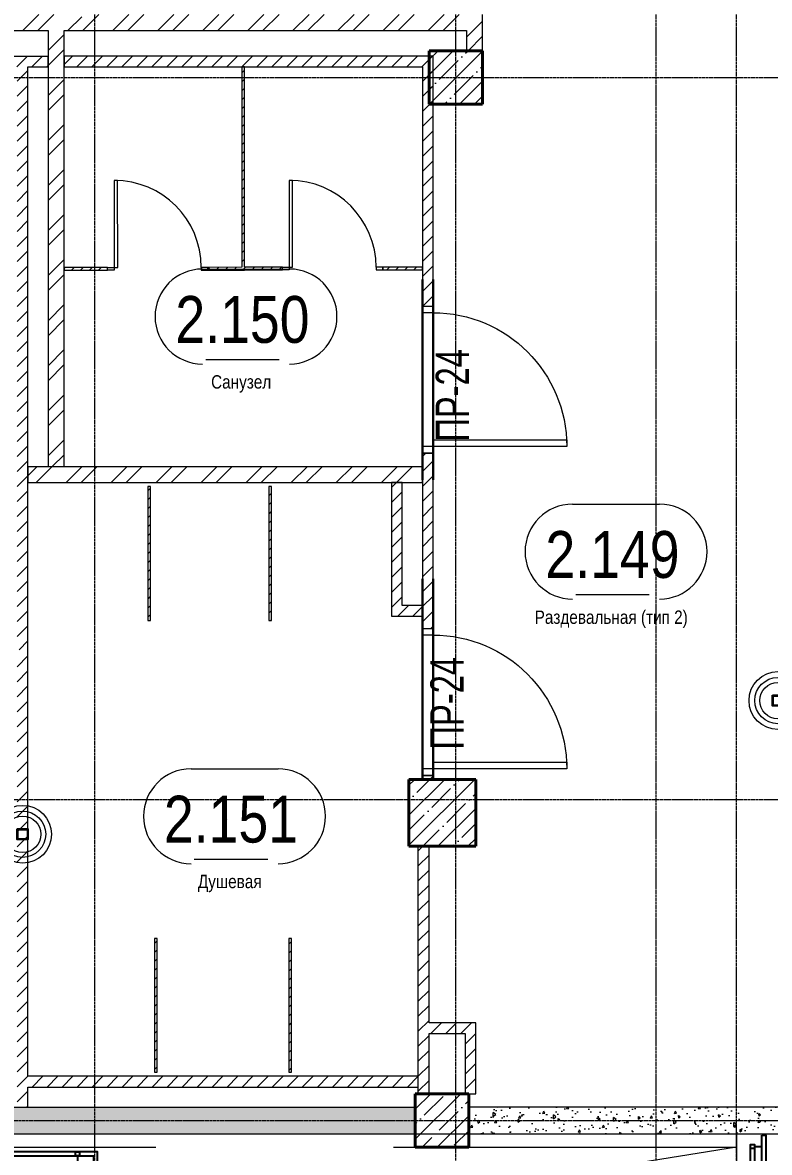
# Model space of a CAD drawing. Header units: millimetres. Extents: x -65509 to 912790, y 446 to 713294.
# Drawn here: x 233455 to 239041, y 215536 to 223985 of the extents above; entities that cross this region are included whole.
import ezdxf
from ezdxf.enums import TextEntityAlignment as Align

# ---------------------------------------------------------------- set-up
doc = ezdxf.new("R2010")
doc.units = ezdxf.units.MM
for name, pattern in [('CENTER2', [28.575, 19.05, -3.175, 3.175, -3.175]), ('HIDDEN', [9.525, 6.35, -3.175]), ('HIDDEN2', [4.7625, 3.175, -1.5875])]:
    doc.linetypes.add(name, pattern=pattern)
doc.layers.get('Defpoints').update_dxf_attribs({"color": 250})
for name, color, linetype, lineweight in [('АР_Area', 250, 'Continuous', 5), ('АР_Двери', 5, 'Continuous', 9), ('АР_Колонны', 250, 'Continuous', 30), ('АР_Мебель', 250, 'Continuous', 5), ('АР_Отверстия', 250, 'Continuous', 9), ('АР_Стены ГКЛ', 250, 'Continuous', 15), ('АР_Стены ЖБ', 250, 'Continuous', 35), ('АР_Стены кирпич', 250, 'Continuous', 20), ('АР_Стены ПЕНОблок', 250, 'Continuous', 20), ('АР_Штриховка', 250, 'Continuous', 0), ('Двери кабины', 250, 'Continuous', 0), ('КМ_Фахверки', 250, 'Continuous', 25), ('РД_Ограждения', 250, 'Continuous', 25), ('РД_Оси_100', 250, 'Continuous', 0)]:
    doc.layers.add(name, color=color, linetype=linetype, lineweight=lineweight)
for name, color, linetype, lineweight, plot in [('АР_Делит', 250, 'Continuous', 0, False), ('РД_Проем', 250, 'Continuous', 0, False), ('РД_проем_инж перемыч_подсчет', 250, 'Continuous', 30, False)]:
    doc.layers.add(name, color=color, linetype=linetype, lineweight=lineweight, plot=plot)
doc.layers.add('РД_Перемычка инж проемов', color=250, linetype='Continuous')
doc.styles.add('Arial0', font='arial.ttf')
doc.styles.add('style1', font='ARIALN.TTF')
doc.styles.add('ккк', font='isocpeur.ttf', dxfattribs={"width": 0.85, "oblique": 15})
pattern_1 = [(45, (142195.16, 127275.07), (-168.3798, 168.3798), []), (45, (142307.4, 127275.07), (-168.3798, 168.3798), [])]
pattern_2 = [(45, (142195.16, 127275.07), (-112.2532, 112.2532), []), (45, (142307.41, 127275.07), (-112.2532, 112.2532), [198.4375, -39.6875, 0, -39.6875])]
pattern_3 = [(45, (142195.16, 127275.07), (-56.1266, 56.1266), [])]

# ---------------------------------------------------------------- blocks, each defined once
blk = doc.blocks.new('СОШ_2200_АР_ОСИ_М100_28.05.24')
at = {"layer": 'РД_Оси_100', "linetype": 'CENTER2'}
for p, q in [((91800, -6155), (91800, 139938.679)), ((94500, -6155), (94500, 139938.679)), ((96000, -6155), (96000, 139938.679)), ((-5954.958, 96300), (119910, 96300)), ((-5954.958, 90900), (119910, 90900)), ((-5954.958, 88500), (119910, 88500))]:
    blk.add_line(p, q, dxfattribs=at)
blk.add_lwpolyline([(96600, -6155), (96600, 139938.679)], dxfattribs=at)
blk = doc.blocks.new('otv пунктир')
at = {"linetype": 'HIDDEN', "ltscale": 0.07}
blk.add_lwpolyline([(0, 0), (0, 1), (1, 1), (1, 0)], close=True, dxfattribs=at)
blk.add_lwpolyline([(0, 1), (0.1346, 0.1366), (1, 0)], dxfattribs=at)
blk = doc.blocks.new('Ф_блок 80')
at = {"layer": 'АР_Делит', "color": 1}
for radius in [216.3, 173, 136.2]:
    blk.add_circle((40, -40), radius, dxfattribs=at)
at = {"layer": 'КМ_Фахверки'}
blk.add_lwpolyline([(0, 0), (80, 0), (80, -80), (0, -80)], close=True, dxfattribs=at)
at = {"layer": 'КМ_Фахверки', "lineweight": 5}
blk.add_lwpolyline([(6, -6), (74, -6), (74, -74), (6, -74)], close=True, dxfattribs=at)
blk = doc.blocks.new('ограждения 1 этаж открыт лестница')
at = {"layer": 'РД_Ограждения'}
for points in [[(96790, 88390), (96820, 88390), (96819.9, 87779.7, -0.410689), (96790, 87750), (96790, 87750), (96790, 87750), (96790, 87750), (92100, 87750), (92100, 87780), (96780, 87780, 0.4126), (96789.9, 87790), (96790, 88390)], [(91705, 87779.7, 0.410689), (91734.9, 87750), (91734.9, 87750), (91734.9, 87750), (91734.9, 87750), (92100, 87750), (92100, 87780), (91734.9, 87780), (91735, 88150.3, 0.410689), (91705.1, 88180), (91705.1, 88180), (91705.1, 88180), (91705.1, 88180), (91596.2, 88180), (88740, 88180), (88740, 88180), (88740, 88180), (88740, 88180, 0.414214), (88710, 88150), (88710, 82455), (88740, 82455), (88740, 88140, -0.414214), (88750, 88150), (91695, 88150, -0.416181), (91705, 88140), (91705, 87779.7)], [(91705, 85870), (91705, 86220, -0.415138), (91735.1, 86250), (91735.1, 86250)], [(91735.1, 86250), (91735.1, 86250), (91735.1, 86250), (92100, 86250), (92100, 86220), (91745, 86220, 0.426856), (91735, 86209.6), (91735, 85870)], [(96790, 86250), (96790, 86250), (96790, 86250), (96600, 86250), (96600, 86220), (96780, 86220, -0.4126), (96789.9, 86210), (96790, 84050)], [(96820, 84050), (96819.9, 86220.3, 0.410689), (96790, 86250), (96790, 86250)], [(91705, 85890), (91705, 85580, 0.414214), (91735, 85550), (91735, 85550)], [(91735, 85550), (91735, 85550), (91735, 85550), (92100, 85550), (92100, 85580), (91745, 85580, -0.427135), (91735, 85590.4), (91735, 85890)], [(95681, 85910), (95681, 85910), (95681, 85910), (95381, 85910), (95381, 85880), (95671.1, 85880, -0.414487), (95681.1, 85870), (95681, 85732.4)], [(95711, 85732.4), (95711, 85880, 0.418375), (95681, 85910), (95681, 85910)], [(95681, 85550), (95681, 85550), (95681, 85550), (92100, 85550), (92100, 85580), (95670.7, 85580, 0.475701), (95681, 85591.6), (95681, 85732.4)], [(95711, 85732.4), (95711, 85580, -0.418381), (95681, 85550), (95681, 85550)], [(96790, 81850), (96790, 81850), (96790, 81850), (96600, 81850), (96600, 81880), (96780, 81880, 0.4126), (96789.9, 81890), (96790, 84050)], [(96820, 84050), (96819.9, 81879.7, -0.410689), (96790, 81850), (96790, 81850)], [(91705, 82210), (91705, 82520, -0.414214), (91735, 82550), (91735, 82550)], [(91735, 82550), (91735, 82550), (91735, 82550), (92100, 82550), (92100, 82520), (91745, 82520, 0.427135), (91735, 82509.6), (91735, 82210)], [(95681, 82550), (95681, 82550), (95681, 82550), (92100, 82550), (92100, 82520), (95670.7, 82520, -0.475701), (95681, 82508.4), (95681, 82367.6)], [(95711, 82367.6), (95711, 82520, 0.418381), (95681, 82550), (95681, 82550)], [(95681, 82190), (95681, 82190), (95681, 82190), (95381, 82190), (95381, 82220), (95671.1, 82220, 0.414487), (95681.1, 82230), (95681, 82367.6)], [(95711, 82367.6), (95711, 82220, -0.418375), (95681, 82190), (95681, 82190)], [(91705, 82230), (91705, 81880, 0.415138), (91735.1, 81850), (91735.1, 81850)], [(91735.1, 81850), (91735.1, 81850), (91735.1, 81850), (92100, 81850), (92100, 81880), (91745, 81880, -0.426856), (91735, 81890.4), (91735, 82230)], [(96655, 80350), (96655, 80350), (96655, 80350), (92100, 80350), (92100, 80320), (96645.4, 80320, -0.401523), (96655, 80310), (96655, 80167.6)], [(96685, 80167.6), (96685, 80320, 0.413959), (96655, 80350), (96655, 80350)]]:
    blk.add_lwpolyline(points, format="xyb", dxfattribs=at)
for points in [[(95400, 87865), (96705, 87865), (96705, 88320), (96735, 88320), (96735, 87835), (95400, 87835)], [(96735, 88305), (96790, 88305)], [(91820, 87865), (91820, 88265), (88697.5, 88265)], [(88697.5, 88235), (91790, 88235), (91790, 87835), (91820.1, 87835)], [(88985, 88235), (88985, 88180)], [(89880, 88235), (89880, 88180)], [(90775, 88235), (90775, 88180)], [(91670, 88235), (91670, 88180)], [(91790.1, 88120), (91735, 88120)], [(91705, 87936.9), (91705, 87936.9)], [(91790.1, 87850), (91735, 87850)], [(91805, 87835), (91805, 87780)], [(96600, 87865), (91820, 87865)], [(91820.1, 87835), (96600, 87835)], [(96600, 87865), (92015, 87865)], [(92015, 87835), (96600, 87835)], [(92920, 87835), (92920, 87780)], [(93815, 87835), (93815, 87780)], [(94710, 87835), (94710, 87780)], [(95605, 87835), (95605, 87780)], [(96720, 87835), (96720, 87780)], [(96735, 87850), (96789.9, 87850)], [(96760, 87750), (92100, 87750)], [(96650, 87750), (92100, 87750)], [(91805.1, 86165), (91805.1, 86220)], [(91805.1, 86220), (91805.1, 86165)], [(94393.3, 86250), (92100, 86250)], [(96600, 86250), (92100, 86250)], [(92100, 86220), (96600, 86220)], [(92920, 86220), (92920, 86165)], [(93815, 86220), (93815, 86165)], [(94710, 86220), (94710, 86165)], [(95605, 86220), (95605, 86165)], [(96720, 86220), (96720, 86165)], [(91790.1, 86150), (91735, 86150)], [(91790.1, 86150), (91735, 86150)], [(95400, 86135), (91820.1, 86135), (91820.1, 85665), (95400, 85665), (95400, 85635), (91790.1, 85635), (91790.1, 86165), (95400, 86165)], [(96735, 84050), (96735, 86165), (95400, 86165)], [(95400, 86135), (96705, 86135), (96705, 84050)], [(96735, 86150), (96789.9, 86150)], [(91790.1, 85650), (91735, 85650)], [(91805.1, 85635), (91805.1, 85580)], [(92590, 85635), (92590, 85580)], [(93485, 85635), (93485, 85580)], [(94380, 85635), (94380, 85580)], [(95275, 85635), (95275, 85580)], [(96735, 85530), (96789.9, 85530)], [(96735, 84635), (96789.9, 84635)], [(95400, 81965), (96705, 81965), (96705, 84050)], [(96735, 84050), (96735, 81935), (95400, 81935)], [(96735, 83740), (96789.9, 83740)], [(96735, 82845), (96789.9, 82845)], [(95400, 81965), (91820.1, 81965), (91820.1, 82435), (95400, 82435), (95400, 82465), (91790.1, 82465), (91790.1, 81935), (95400, 81935)], [(91805.1, 82520), (91805.1, 82465)], [(92590, 82520), (92590, 82465)], [(93485, 82520), (93485, 82465)], [(94380, 82520), (94380, 82465)], [(95275, 82520), (95275, 82465)], [(91790.1, 82450), (91735, 82450)], [(91790.1, 81950), (91735, 81950)], [(91805.1, 81935), (91805.1, 81880)], [(92100, 81880), (96600, 81880)], [(92920, 81935), (92920, 81880)], [(93815, 81935), (93815, 81880)], [(94710, 81935), (94710, 81880)], [(95605, 81935), (95605, 81880)], [(96720, 81935), (96720, 81880)], [(96735, 81950), (96789.9, 81950)], [(94393.3, 81850), (92100, 81850)], [(96600, 81850), (92100, 81850)], [(96650, 80350), (92100, 80350)], [(88697.5, 80265), (96600, 80265)], [(89315, 80265), (89315, 80320)], [(90210, 80265), (90210, 80320)], [(91105, 80265), (91105, 80320)], [(92000, 80265), (92000, 80320)], [(92895, 80265), (92895, 80320)], [(93790, 80265), (93790, 80320)], [(94685, 80265), (94685, 80320)], [(95580, 80265), (95580, 80320)], [(96475, 80265), (96475, 80320)], [(96600, 80235), (88697.5, 80235)], [(96685, 80167.6), (96685, 80020), (96655, 80020), (96655, 80167.6)]]:
    blk.add_lwpolyline(points, dxfattribs=at)
for points in [[(96705, 88320), (96735, 88320), (96735, 88290), (96705, 88290)], [(88970, 88265), (89000, 88265), (89000, 88235), (88970, 88235)], [(89865, 88265), (89895, 88265), (89895, 88235), (89865, 88235)], [(90760, 88265), (90790, 88265), (90790, 88235), (90760, 88235)], [(91655, 88265), (91685, 88265), (91685, 88235), (91655, 88235)], [(91790.1, 88135), (91820.1, 88135), (91820.1, 88105), (91790.1, 88105)], [(91790, 87865), (91820, 87865), (91820, 87835), (91790, 87835)], [(91790.1, 87865), (91820.1, 87865), (91820.1, 87835), (91790.1, 87835)], [(92905, 87865), (92935, 87865), (92935, 87835), (92905, 87835)], [(93800, 87865), (93830, 87865), (93830, 87835), (93800, 87835)], [(94695, 87865), (94725, 87865), (94725, 87835), (94695, 87835)], [(95590, 87865), (95620, 87865), (95620, 87835), (95590, 87835)], [(96705, 87865), (96735, 87865), (96735, 87835), (96705, 87835)], [(91790.1, 86135), (91820.1, 86135), (91820.1, 86165), (91790.1, 86165)], [(92905, 86135), (92935, 86135), (92935, 86165), (92905, 86165)], [(93800, 86135), (93830, 86135), (93830, 86165), (93800, 86165)], [(94695, 86135), (94725, 86135), (94725, 86165), (94695, 86165)], [(95590, 86135), (95620, 86135), (95620, 86165), (95590, 86165)], [(96705, 86135), (96735, 86135), (96735, 86165), (96705, 86165)], [(91790.1, 85635), (91820.1, 85635), (91820.1, 85665), (91790.1, 85665)], [(92575, 85635), (92605, 85635), (92605, 85665), (92575, 85665)], [(93470, 85635), (93500, 85635), (93500, 85665), (93470, 85665)], [(94365, 85635), (94395, 85635), (94395, 85665), (94365, 85665)], [(95260, 85635), (95290, 85635), (95290, 85665), (95260, 85665)], [(96705, 85515), (96735, 85515), (96735, 85545), (96705, 85545)], [(96705, 84620), (96735, 84620), (96735, 84650), (96705, 84650)], [(96705, 83725), (96735, 83725), (96735, 83755), (96705, 83755)], [(96705, 82830), (96735, 82830), (96735, 82860), (96705, 82860)], [(91790.1, 82465), (91820.1, 82465), (91820.1, 82435), (91790.1, 82435)], [(92575, 82465), (92605, 82465), (92605, 82435), (92575, 82435)], [(93470, 82465), (93500, 82465), (93500, 82435), (93470, 82435)], [(94365, 82465), (94395, 82465), (94395, 82435), (94365, 82435)], [(95260, 82465), (95290, 82465), (95290, 82435), (95260, 82435)], [(91790.1, 81965), (91820.1, 81965), (91820.1, 81935), (91790.1, 81935)], [(92905, 81965), (92935, 81965), (92935, 81935), (92905, 81935)], [(93800, 81965), (93830, 81965), (93830, 81935), (93800, 81935)], [(94695, 81965), (94725, 81965), (94725, 81935), (94695, 81935)], [(95590, 81965), (95620, 81965), (95620, 81935), (95590, 81935)], [(96705, 81965), (96735, 81965), (96735, 81935), (96705, 81935)], [(89300, 80265), (89330, 80265), (89330, 80235), (89300, 80235)], [(90195, 80265), (90225, 80265), (90225, 80235), (90195, 80235)], [(91090, 80265), (91120, 80265), (91120, 80235), (91090, 80235)], [(91985, 80265), (92015, 80265), (92015, 80235), (91985, 80235)], [(92880, 80265), (92910, 80265), (92910, 80235), (92880, 80235)], [(93775, 80265), (93805, 80265), (93805, 80235), (93775, 80235)], [(94670, 80265), (94700, 80265), (94700, 80235), (94670, 80235)], [(95565, 80265), (95595, 80265), (95595, 80235), (95565, 80235)], [(96460, 80265), (96490, 80265), (96490, 80235), (96460, 80235)]]:
    blk.add_lwpolyline(points, close=True, dxfattribs=at)
blk.add_lwpolyline([(88740, 81945), (88710, 81945), (88710, 80350, 0.414912), (88740, 80320), (88740, 80320), (88740, 80320), (88740, 80320), (92100, 80320), (92100, 80350), (88750, 80350, -0.414214), (88740, 80360)], format="xyb", close=True, dxfattribs=at)
blk = doc.blocks.new('MOK-МаркаПом_овал_ареал')
for p, q in [((-2.986, 3.764), (3.522, 3.764)), ((-2.75, -3), (2.75, -3))]:
    blk.add_line(p, q)
for centre, radius, start, end in [((-2.986, 0.215), 3.55, 90, 270), ((3.522, 0.215), 3.55, 270, 90), ((-7.411, 0), 7.161, 0, 0.00095)]:
    blk.add_arc(centre, radius, start, end)
at = {"color": 0, "style": 'style1'}
blk.add_attdef('АР-ПОМЕЩЕНИЕ:НОМЕР', text='', height=3, dxfattribs=at).set_placement((0.261, 0), align=Align.MIDDLE)
blk = doc.blocks.new('MOK-МаркаПеремычки')
at = {"color": 0, "style": 'ккк', "oblique": 15, "width": 0.85}
blk.add_attdef('АР-ПРОЕМ:ПЕРЕМЫЧКА', text='', height=2.5, dxfattribs=at).set_placement((0, 0), align=Align.MIDDLE)

msp = doc.modelspace()

# ---------------------------------------------------------------- hatches: boundary and pattern name
at = {"layer": 'АР_Штриховка', "linetype": 'Continuous', "lineweight": 0}
h = msp.add_hatch(dxfattribs=at)
h.set_pattern_fill('ANSI32', color=256, scale=25, style=0)
h.set_pattern_definition(pattern_1)
h.paths.add_polyline_path([(236775.157, 223925.073), (236895.157, 224045.073), (233995.157, 224045.073), (233915.157, 224015.073), (233875.157, 223925.073)], flags=0)
h.paths.add_polyline_path([(231935.157, 223925.073), (231935.157, 224045.073), (231785.157, 224045.073), (231705.157, 224015.073), (231665.157, 223925.073)], flags=0)
h.paths.add_polyline_path([(233875.157, 223925.073), (233915.157, 224015.073), (233875.157, 224045.073), (233725.157, 224045.073), (233765.29, 223925.073)], flags=0)
h.paths.add_polyline_path([(231665.157, 223925.073), (231705.157, 224015.073), (231665.157, 224045.073), (230495.157, 224045.073), (230535.157, 223955.073), (230615.157, 223925.073)], flags=0)
h.paths.add_polyline_path([(230495.157, 223925.073), (230535.157, 223955.073), (230495.157, 224045.073), (229145.075, 224045.073), (229145.075, 223925.073)], flags=0)
h.paths.add_polyline_path([(233765.29, 223925.073), (233725.157, 224045.073), (233645.29, 224045.073), (233685.29, 223955.073), (233765.289, 223925.073)], flags=0)
h.paths.add_polyline_path([(233645.29, 223925.073), (233685.29, 223955.073), (233645.29, 224045.073), (231935.157, 224045.073), (231935.157, 223925.073)], flags=0)
h = msp.add_hatch(dxfattribs=at)
h.set_pattern_fill('ANSI32', color=256, scale=25, style=0)
h.set_pattern_definition([(45, (142195.16, 127275.07), (-168.3798, 168.3798), []), (45, (142307.4, 127275.07), (-168.3798, 168.3798), [])])
h.paths.add_polyline_path([(236775.157, 223775.073), (236895.157, 223775.073), (236895.157, 224045.073), (236775.157, 223925.073)], flags=0)
h = msp.add_hatch(dxfattribs=at)
h.set_pattern_fill('ANSI32', color=256, scale=25, angle=-360, style=0)
h.set_pattern_definition(pattern_1)
h.paths.add_polyline_path([(233765.29, 223925.073), (233685.29, 223955.073), (233645.29, 223925.073), (233645.29, 223735.03), (233645.291, 223735.03), (233645.29, 223655.03), (233765.29, 223655.03)], flags=0)
h.paths.add_polyline_path([(233765.29, 223655.03), (233645.29, 223655.03), (233645.29, 220665.006), (233765.29, 220665.006)], flags=0)
at = {"layer": 'АР_Штриховка', "linetype": 'Continuous', "lineweight": 0, "ltscale": 0.5}
h = msp.add_hatch(dxfattribs=at)
h.set_pattern_fill('ANSI31', color=256, scale=25, angle=-360, style=0)
h.set_pattern_definition([(45, (142195.16, 127275.07), (-56.1266, 56.1266), [])])
h.paths.add_polyline_path([(230895.159, 223735.073), (230895.157, 223655.073), (233415.161, 223655.034), (233468.495, 223675.033), (233495.163, 223735.033)], flags=0)
h.paths.add_polyline_path([(233495.163, 223735.033), (233468.495, 223675.033), (233495.161, 223655.033), (233645.29, 223655.03), (233645.291, 223735.03)], flags=0)
h = msp.add_hatch(dxfattribs=at)
h.set_pattern_fill('ANSI31', color=256, scale=25, angle=-360, style=0)
h.set_pattern_definition([(45, (142195.16, 127275.07), (-56.1266, 56.1266), [])])
h.paths.add_polyline_path([(233765.291, 223734.761), (233765.29, 223654.761), (236445.161, 223654.72), (236525.161, 223734.719)], flags=0)
h = msp.add_hatch(dxfattribs=at)
h.set_pattern_fill('ANSI31', color=256, scale=25, style=0)
h.set_pattern_definition(pattern_3)
h.paths.add_polyline_path([(236445.161, 218325.062), (236525.161, 218325.062), (236525.161, 218355.073), (236445.161, 218355.073)], flags=0)
h.paths.add_polyline_path([(236445.161, 219455.073), (236525.161, 219455.073), (236525.161, 219545.138), (236465.161, 219571.805), (236445.161, 219545.138)], flags=0)
h.paths.add_polyline_path([(236445.161, 219625.138), (236465.161, 219571.805), (236525.161, 219545.138), (236525.161, 220765.017), (236445.161, 220765.017)], flags=0)
h.paths.add_polyline_path([(236445.161, 221865.017), (236525.161, 221865.017), (236525.161, 223734.719), (236445.161, 223654.72)], flags=0)
at = {"layer": 'АР_Штриховка', "linetype": 'Continuous', "lineweight": 5}
h = msp.add_hatch(dxfattribs=at)
h.set_pattern_fill('ANSI35', color=256, scale=25, style=0)
h.set_pattern_definition(pattern_2)
h.paths.add_polyline_path([(236495.157, 223375.073), (236895.157, 223375.073), (236895.157, 223775.073), (236495.157, 223775.073)], flags=0)
at = {"layer": 'АР_Штриховка', "linetype": 'Continuous', "lineweight": 0, "ltscale": 0.5}
h = msp.add_hatch(dxfattribs=at)
h.set_pattern_fill('ANSI31', color=256, scale=25, style=0)
h.set_pattern_definition([(45, (142195.16, 127275.07), (-56.1266, 56.1266), [])])
h.paths.add_polyline_path([(233495.161, 216025.073), (233475.161, 216051.74), (233415.161, 216025.073), (233415.161, 215875.073), (233495.161, 215875.073)], flags=0)
h.paths.add_polyline_path([(233415.161, 216025.073), (233475.161, 216051.74), (233495.161, 216105.073), (233495.161, 219315.098), (233435.161, 219288.43), (233415.161, 219235.096)], flags=0)
h.paths.add_polyline_path([(233415.161, 219315.096), (233435.161, 219288.43), (233495.161, 219315.098), (233495.161, 220545.006), (233415.161, 220545.006)], flags=0)
h.paths.add_polyline_path([(233415.161, 220545.006), (233495.161, 220545.006), (233495.161, 223655.033), (233468.495, 223675.033), (233415.161, 223655.034)], flags=0)
at = {"layer": 'АР_Штриховка', "linetype": 'Continuous', "lineweight": 0}
h = msp.add_hatch(dxfattribs=at)
h.set_pattern_fill('ANSI31', color=256, scale=15, style=0)
h.set_pattern_definition([(45, (142195.157, 127275.073), (-33.67596, 33.67596), [])])
h.paths.add_polyline_path([(235095.086, 222134.414), (235115.086, 222134.414), (235115.086, 222134.913), (235105.086, 222144.911), (235095.086, 222134.91)], flags=0)
h.paths.add_polyline_path([(235095.086, 222154.91), (235105.086, 222144.911), (235115.086, 222154.913), (235115.086, 223654.74), (235095.086, 223654.74)], flags=0)
h = msp.add_hatch(dxfattribs=at)
h.set_pattern_fill('ANSI31', color=256, scale=15, style=0)
h.set_pattern_definition([(45, (142195.157, 127275.073), (-33.67596, 33.67596), [])])
h.paths.add_polyline_path([(233765.198, 222154.669), (233765.201, 222134.669), (234091.33, 222134.728), (234091.327, 222154.728)], flags=0)
h.paths.add_polyline_path([(234841.327, 222154.864), (234841.33, 222134.864), (235095.086, 222134.91), (235105.086, 222144.911), (235095.086, 222154.91)], flags=0)
h.paths.add_polyline_path([(235115.086, 222154.913), (235105.086, 222144.911), (235115.086, 222134.913), (235399.66, 222134.965), (235399.656, 222154.965)], flags=0)
h.paths.add_polyline_path([(236149.656, 222155.1), (236149.66, 222135.1), (236445.17, 222135.153), (236445.167, 222155.153)], flags=0)
h = msp.add_hatch(dxfattribs=at)
h.set_pattern_fill('ANSI32', color=256, scale=25, style=0)
h.set_pattern_definition([(45, (142195.16, 127275.07), (-168.3798, 168.3798), []), (45, (142307.4, 127275.07), (-168.3798, 168.3798), [])])
h.paths.add_polyline_path([(236295.161, 220665.006), (233495.161, 220665.006), (233495.161, 220545.006), (236295.161, 220545.006)], flags=0)
h.paths.add_polyline_path([(236295.161, 220665.006), (236295.161, 220545.006), (236445.161, 220545.006), (236445.161, 220665.006)], flags=0)
at = {"layer": 'АР_Штриховка', "linetype": 'Continuous', "lineweight": 0, "ltscale": 0.5}
h = msp.add_hatch(dxfattribs=at)
h.set_pattern_fill('ANSI31', color=256, scale=25, style=0)
h.set_pattern_definition(pattern_3)
h.paths.add_polyline_path([(236215.161, 219545.138), (236295.161, 219625.138), (236295.161, 220545.006), (236215.161, 220545.006)], flags=0)
at = {"layer": 'АР_Штриховка', "linetype": 'Continuous', "lineweight": 0}
h = msp.add_hatch(dxfattribs=at)
h.set_pattern_fill('ANSI31', color=256, scale=15, angle=-360, style=0)
h.set_pattern_definition([(45, (142195.157, 127275.073), (-33.67596, 33.67596), [])])
h.paths.add_polyline_path([(234412.577, 220514.889), (234392.577, 220514.888), (234392.635, 219514.883), (234412.635, 219514.884)], flags=0)
h = msp.add_hatch(dxfattribs=at)
h.set_pattern_fill('ANSI31', color=256, scale=15, style=0)
h.set_pattern_definition([(45, (142195.157, 127275.073), (-33.67596, 33.67596), [])])
h.paths.add_polyline_path([(235297.652, 219514.884), (235317.652, 219514.883), (235317.711, 220514.888), (235297.711, 220514.889)], flags=0)
at = {"layer": 'АР_Штриховка', "linetype": 'Continuous', "lineweight": 0, "ltscale": 0.5}
h = msp.add_hatch(dxfattribs=at)
h.set_pattern_fill('ANSI31', color=256, scale=25, angle=-360, style=0)
h.set_pattern_definition([(45, (142195.16, 127275.07), (-56.1266, 56.1266), [])])
h.paths.add_polyline_path([(236295.161, 219625.138), (236215.161, 219545.138), (236445.161, 219545.138), (236465.161, 219571.805), (236445.161, 219625.138)], flags=0)
at = {"layer": 'АР_Штриховка', "linetype": 'Continuous', "lineweight": 5}
h = msp.add_hatch(dxfattribs=at)
h.set_pattern_fill('ANSI35', color=256, scale=25, style=0)
h.set_pattern_definition(pattern_2)
h.paths.add_polyline_path([(236345.157, 217825.073), (236845.157, 217825.073), (236845.157, 218325.073), (236345.157, 218325.073)], flags=0)
at = {"layer": 'АР_Штриховка', "linetype": 'Continuous', "lineweight": 0, "ltscale": 0.5}
h = msp.add_hatch(dxfattribs=at)
h.set_pattern_fill('ANSI31', color=256, scale=25, style=0)
h.set_pattern_definition([(45, (142195.16, 127275.07), (-56.1266, 56.1266), [])])
h.paths.add_polyline_path([(236415.16, 215977.508), (236495.16, 215977.508), (236495.159, 216425.073), (236475.159, 216478.406), (236415.159, 216505.073)], flags=0)
h.paths.add_polyline_path([(236415.159, 216505.073), (236475.159, 216478.406), (236495.159, 216505.073), (236495.156, 217825.073), (236415.156, 217825.073)], flags=0)
at = {"layer": 'АР_Штриховка', "linetype": 'Continuous', "lineweight": 0}
h = msp.add_hatch(dxfattribs=at)
h.set_pattern_fill('ANSI31', color=256, scale=15, style=0)
h.set_pattern_definition([(45, (142195.157, 127275.073), (-33.67596, 33.67596), [])])
h.paths.add_polyline_path([(234442.714, 216135.308), (234462.714, 216135.309), (234462.656, 217135.314), (234442.656, 217135.312)], flags=0)
h = msp.add_hatch(dxfattribs=at)
h.set_pattern_fill('ANSI31', color=256, scale=15, angle=-360, style=0)
h.set_pattern_definition([(45, (142195.157, 127275.073), (-33.67596, 33.67596), [])])
h.paths.add_polyline_path([(235467.646, 217135.312), (235447.646, 217135.314), (235447.587, 216135.309), (235467.587, 216135.308)], flags=0)
at = {"layer": 'АР_Штриховка', "linetype": 'Continuous', "lineweight": 0, "ltscale": 0.5}
h = msp.add_hatch(dxfattribs=at)
h.set_pattern_fill('ANSI31', color=256, scale=25, style=0)
h.set_pattern_definition([(45, (142195.16, 127275.07), (-56.1266, 56.1266), [])])
h.paths.add_polyline_path([(236765.157, 216425.073), (236845.157, 216505.073), (236495.159, 216505.073), (236475.159, 216478.406), (236495.159, 216425.073)], flags=0)
h = msp.add_hatch(dxfattribs=at)
h.set_pattern_fill('ANSI31', color=256, scale=25, style=0)
h.set_pattern_definition(pattern_3)
h.paths.add_polyline_path([(236765.157, 215975.069), (236845.157, 215975.069), (236845.157, 216505.073), (236765.157, 216425.073)], flags=0)
h = msp.add_hatch(dxfattribs=at)
h.set_pattern_fill('ANSI31', color=256, scale=25, angle=-360, style=0)
h.set_pattern_definition([(45, (142195.16, 127275.07), (-56.1266, 56.1266), [])])
h.paths.add_polyline_path([(233495.161, 216105.073), (233475.161, 216051.74), (233495.161, 216025.073), (236415.157, 216025.073), (236415.157, 216105.073)], flags=0)
at = {"layer": 'АР_Штриховка', "linetype": 'Continuous', "lineweight": 5}
h = msp.add_hatch(dxfattribs=at)
h.set_pattern_fill('ANSI35', color=256, scale=25, style=0)
h.set_pattern_definition(pattern_2)
h.paths.add_polyline_path([(236392.657, 215575.073), (236792.657, 215575.073), (236792.657, 215975.073), (236392.657, 215975.073)], flags=0)
at = {"layer": 'АР_Штриховка', "linetype": 'Continuous', "lineweight": 0}
h = msp.add_hatch(dxfattribs=at)
h.set_pattern_fill('AR-CONC', color=256, angle=45, style=0)
h.set_pattern_definition([(95, (142195.16, 127275.07), (140.09465, 117.55338), [19.05, -209.55]), (40, (142195.16, 127275.07), (-160.01845, 110.17673), [15.24, -167.64058]), (145.45144, (142206.83, 127284.87), (-19.9238, 227.7301), [16.19, -178.09024]), (91.1842, (142159.24, 127311), (221.41024, 161.9534), [28.575, -314.325]), (141.63556, (142177.7, 127324.5), (-7.0866, 342.82676), [24.285, -267.1356]), (36.18415, (142159.24, 127311), (-7.0866, 342.82676), [22.85997, -251.45973]), (66, (142186.18, 127319.97), (179.51998, 34.89515), [19.05, -209.55]), (11, (142186.18, 127319.97), (-86.53993, 173.9412), [15.24, -167.64]), (116.45144, (142201.14, 127322.88), (92.98005, 208.83634), [16.19, -178.08994]), (82.5, (142195.16, 127275.07), (-57.60547, 61.973414), [0, -165.608, 0, -170.18, 0, -168.275]), (52.5, (142195.16, 127275.07), (-23.58973, 118.087), [0, -97.028, 0, -161.798, 0, -64.135]), (12.5, (142155.105, 127235.02), (99.927863, 91.826196), [0, -63.5, 0, -198.12, 0, -262.89]), (2.5, (142137.14, 127217.06), (86.7639, 122.72239), [0, -82.55, 0, -131.572, 0, -186.69])])
h.paths.add_polyline_path([(230892.492, 215875.073), (230892.492, 215675.073), (233495.161, 215675.073), (233495.161, 215875.073)], flags=0)
h.paths.add_polyline_path([(233495.161, 215875.073), (233495.161, 215675.073), (236392.657, 215675.073), (236392.657, 215875.073)], flags=0)
h = msp.add_hatch(dxfattribs=at)
h.set_pattern_fill('AR-CONC', color=256, angle=45, style=0)
h.set_pattern_definition([(95, (142195.16, 127275.07), (140.09465, 117.55338), [19.05, -209.55]), (40, (142195.16, 127275.07), (-160.01845, 110.17673), [15.24, -167.64058]), (145.45144, (142206.83, 127284.87), (-19.9238, 227.7301), [16.19, -178.09024]), (91.1842, (142159.24, 127311), (221.41024, 161.9534), [28.575, -314.325]), (141.63556, (142177.7, 127324.5), (-7.0866, 342.82676), [24.285, -267.1356]), (36.18415, (142159.24, 127311), (-7.0866, 342.82676), [22.85997, -251.45973]), (66, (142186.18, 127319.97), (179.51998, 34.89515), [19.05, -209.55]), (11, (142186.18, 127319.97), (-86.53993, 173.9412), [15.24, -167.64]), (116.45145, (142201.14, 127322.88), (92.98005, 208.83634), [16.19, -178.08994]), (82.5, (142195.16, 127275.07), (-57.60547, 61.973414), [0, -165.608, 0, -170.18, 0, -168.275]), (52.5, (142195.16, 127275.07), (-23.58973, 118.087), [0, -97.028, 0, -161.798, 0, -64.135]), (12.5, (142155.105, 127235.02), (99.927863, 91.826196), [0, -63.5, 0, -198.12, 0, -262.89]), (2.5, (142137.14, 127217.06), (86.7639, 122.72239), [0, -82.55, 0, -131.572, 0, -186.69])])
h.paths.add_polyline_path([(236795.157, 215875.073), (236795.157, 215675.073), (240795.157, 215675.073), (240795.157, 215875.073)], flags=0)

# ---------------------------------------------------------------- linework, layer by layer
at = {"layer": 'АР_Двери', "linetype": 'Continuous', "lineweight": 9}
for points in [[(236445.161, 221815.017), (236445.161, 221865.017), (236525.161, 221865.017), (236525.161, 221815.017)], [(236525.161, 220815.017), (236525.161, 220865.017), (237525.161, 220865.017), (237525.161, 220815.017)], [(236445.161, 220815.017), (236445.161, 220765.017), (236525.161, 220765.017), (236525.161, 220815.017)], [(236445.161, 219405.073), (236445.161, 219455.073), (236525.161, 219455.073), (236525.161, 219405.073)], [(236445.161, 218405.073), (236445.161, 218355.073), (236525.161, 218355.073), (236525.161, 218405.073)], [(236525.161, 218405.073), (236525.161, 218455.073), (237525.161, 218455.073), (237525.161, 218405.073)]]:
    msp.add_lwpolyline(points, close=True, dxfattribs=at)
at = {"layer": 'АР_Двери', "linetype": 'Continuous', "lineweight": 9, "extrusion": (0, 0, -1)}
for centre in [(-236525.161, 220815.017), (-236525.161, 218405.073)]:
    msp.add_arc(centre, 1000, 90, 180, dxfattribs=at)
at = {"layer": 'АР_Колонны', "linetype": 'HIDDEN2', "lineweight": 25}
for p, q in [((236495.157, 223775.073), (236895.157, 223775.073)), ((236495.157, 223375.073), (236495.157, 223775.073)), ((236895.157, 223775.073), (236895.157, 223375.073)), ((236895.157, 223375.073), (236495.157, 223375.073)), ((236345.157, 218325.073), (236845.157, 218325.073)), ((236345.157, 217825.073), (236345.157, 218325.073)), ((236845.157, 218325.073), (236845.157, 217825.073)), ((236845.157, 217825.073), (236345.157, 217825.073)), ((236392.657, 215975.073), (236792.657, 215975.073)), ((236392.657, 215575.073), (236392.657, 215975.073)), ((236792.657, 215975.073), (236792.657, 215575.073)), ((236792.657, 215575.073), (236392.657, 215575.073))]:
    msp.add_line(p, q, dxfattribs=at)
at = {"layer": 'АР_Колонны', "linetype": 'Continuous', "lineweight": 35}
for p, q in [((236495.157, 223775.073), (236895.157, 223775.073)), ((236495.157, 223375.073), (236495.157, 223775.073)), ((236895.157, 223375.073), (236895.157, 223775.073)), ((236495.157, 223375.073), (236895.157, 223375.073)), ((236845.157, 218325.073), (236345.157, 218325.073)), ((236345.157, 217825.073), (236345.157, 218325.073)), ((236845.157, 218325.073), (236345.157, 218325.073)), ((236845.157, 217825.073), (236845.157, 218325.073)), ((236345.157, 217825.073), (236845.157, 217825.073)), ((236392.657, 215975.073), (236792.657, 215975.073)), ((236392.657, 215575.073), (236392.657, 215975.073)), ((236792.657, 215575.073), (236792.657, 215975.073)), ((236392.657, 215575.073), (236792.657, 215575.073))]:
    msp.add_line(p, q, dxfattribs=at)
at = {"layer": 'АР_Мебель'}
msp.add_lwpolyline([(230892.657, 215675.073), (238795.157, 215675.073), (238795.157, 207475.073), (230892.657, 207475.073)], close=True, dxfattribs=at)
at = {"layer": 'АР_Стены ГКЛ', "linetype": 'Continuous', "lineweight": 15}
for p, q in [((235115.086, 223654.74), (235095.086, 223654.74)), ((235095.086, 223654.74), (235095.086, 222154.91)), ((235115.086, 222154.913), (235115.086, 223654.74)), ((234091.327, 222154.728), (233765.198, 222154.669)), ((233765.198, 222154.669), (233765.201, 222134.669)), ((233765.201, 222134.669), (234091.33, 222134.728)), ((234091.33, 222134.728), (234091.327, 222154.728)), ((235095.086, 222154.91), (234841.327, 222154.864)), ((234841.327, 222154.864), (234841.33, 222134.864)), ((234841.33, 222134.864), (235095.086, 222134.91)), ((235095.086, 222134.91), (235095.086, 222134.414)), ((235095.086, 222134.414), (235115.086, 222134.414)), ((235399.656, 222154.965), (235115.086, 222154.913)), ((235115.086, 222134.913), (235399.66, 222134.965)), ((235115.086, 222134.414), (235115.086, 222134.913)), ((235399.66, 222134.965), (235399.656, 222154.965)), ((236445.167, 222155.153), (236149.656, 222155.1)), ((236149.656, 222155.1), (236149.66, 222135.1)), ((236149.66, 222135.1), (236445.17, 222135.153)), ((236445.17, 222135.153), (236445.167, 222155.153)), ((234412.577, 220514.889), (234392.577, 220514.888)), ((234392.577, 220514.888), (234392.635, 219514.883)), ((234412.635, 219514.884), (234412.577, 220514.889)), ((235297.711, 220514.889), (235297.652, 219514.884)), ((235317.711, 220514.888), (235297.711, 220514.889)), ((235317.652, 219514.883), (235317.711, 220514.888)), ((234392.635, 219514.883), (234412.635, 219514.884)), ((235297.652, 219514.884), (235317.652, 219514.883)), ((234462.656, 217135.314), (234442.656, 217135.312)), ((234442.656, 217135.312), (234442.714, 216135.308)), ((234462.714, 216135.309), (234462.656, 217135.314)), ((235447.646, 217135.314), (235447.587, 216135.309)), ((235467.646, 217135.312), (235447.646, 217135.314)), ((235467.587, 216135.308), (235467.646, 217135.312)), ((234442.714, 216135.308), (234462.714, 216135.309)), ((235447.587, 216135.309), (235467.587, 216135.308))]:
    msp.add_line(p, q, dxfattribs=at)
at = {"layer": 'АР_Стены ЖБ', "linetype": 'Continuous', "lineweight": 40}
for p, q in [((236895.157, 223775.073), (236495.157, 223775.073)), ((236495.157, 223775.073), (236495.157, 223375.073)), ((236895.157, 223375.073), (236895.157, 223775.073)), ((236495.157, 223375.073), (236895.157, 223375.073)), ((236845.157, 218325.073), (236345.157, 218325.073)), ((236345.157, 218325.073), (236345.157, 217825.073)), ((236845.157, 217825.073), (236845.157, 218325.073)), ((236345.157, 217825.073), (236845.157, 217825.073)), ((236792.657, 215975.073), (236392.657, 215975.073)), ((236392.657, 215975.073), (236392.657, 215575.073)), ((236792.657, 215575.073), (236792.657, 215975.073)), ((236392.657, 215575.073), (236792.657, 215575.073))]:
    msp.add_line(p, q, dxfattribs=at)
at = {"layer": 'АР_Стены кирпич', "linetype": 'Continuous', "lineweight": 20}
for p, q in [((236895.157, 223775.073), (236895.157, 224045.073)), ((231935.157, 223925.073), (233645.29, 223925.073)), ((233645.29, 223925.073), (233645.29, 223735.03)), ((233765.29, 223925.073), (233875.157, 223925.073)), ((233765.29, 220665.006), (233765.29, 223925.073)), ((233875.157, 223925.073), (236775.157, 223925.073)), ((236775.157, 223925.073), (236775.157, 223775.073)), ((233645.29, 223735.03), (233645.291, 223735.03)), ((233645.291, 223735.03), (233645.29, 223655.03)), ((236775.157, 223775.073), (236895.157, 223775.073)), ((233645.29, 223655.03), (233645.29, 220665.006)), ((233495.161, 220665.006), (236445.161, 220665.006)), ((233495.161, 220665.006), (233495.161, 220545.006)), ((233645.29, 220665.006), (233765.29, 220665.006)), ((236445.161, 220545.006), (236445.161, 220665.006)), ((233495.161, 220545.006), (236445.161, 220545.006))]:
    msp.add_line(p, q, dxfattribs=at)
at = {"layer": 'АР_Стены ПЕНОблок', "linetype": 'Continuous', "lineweight": 20}
for p, q in [((230895.159, 223735.073), (233645.291, 223735.03)), ((233645.29, 223655.03), (233645.291, 223735.03)), ((233765.291, 223734.761), (233765.29, 223654.761)), ((236525.161, 223734.719), (233765.291, 223734.761)), ((236525.161, 221865.017), (236525.161, 223734.719)), ((233495.161, 216105.073), (233495.161, 223655.033)), ((233495.161, 223655.033), (233645.29, 223655.03)), ((233765.29, 223654.761), (236445.161, 223654.72)), ((236445.161, 223654.72), (236445.161, 221865.017)), ((236445.161, 221865.017), (236525.161, 221865.017)), ((236525.161, 220765.017), (236445.161, 220765.017)), ((236445.161, 220765.017), (236445.161, 219625.138)), ((236525.161, 219455.073), (236525.161, 220765.017)), ((236295.161, 220545.006), (236215.161, 220545.006)), ((236215.161, 220545.006), (236215.161, 219545.138)), ((236295.161, 219625.138), (236295.161, 220545.006)), ((236445.161, 219625.138), (236295.161, 219625.138)), ((236215.161, 219545.138), (236445.161, 219545.138)), ((236445.161, 219545.138), (236445.161, 219455.073)), ((236445.161, 219455.073), (236525.161, 219455.073)), ((236525.161, 218355.073), (236445.161, 218355.073)), ((236445.161, 218355.073), (236445.161, 218325.062)), ((236445.161, 218325.062), (236525.161, 218325.062)), ((236525.161, 218325.062), (236525.161, 218355.073)), ((236495.156, 217825.073), (236415.156, 217825.073)), ((236415.16, 215977.508), (236415.156, 217825.073)), ((236495.159, 216505.073), (236495.156, 217825.073)), ((236845.157, 216505.073), (236495.159, 216505.073)), ((236845.157, 215975.069), (236845.157, 216505.073)), ((236495.16, 215977.508), (236495.159, 216425.073)), ((236495.159, 216425.073), (236765.157, 216425.073)), ((236765.157, 216425.073), (236765.157, 215975.069)), ((236415.157, 216105.073), (233495.161, 216105.073)), ((236415.157, 216025.073), (236415.157, 216105.073)), ((233495.161, 215875.073), (233495.161, 216025.073)), ((233495.161, 216025.073), (236415.157, 216025.073)), ((236415.16, 215977.508), (236495.16, 215977.508)), ((236765.157, 215975.069), (236845.157, 215975.069)), ((230892.492, 215875.073), (236392.657, 215875.073)), ((233415.161, 215875.073), (233495.161, 215875.073)), ((236392.657, 215675.073), (236392.657, 215875.073)), ((236795.157, 215875.073), (236795.157, 215675.073)), ((240795.157, 215875.073), (236795.157, 215875.073)), ((230892.492, 215675.073), (236392.657, 215675.073)), ((236795.157, 215675.073), (240795.157, 215675.073))]:
    msp.add_line(p, q, dxfattribs=at)
at = {"layer": 'Двери кабины', "linetype": 'Continuous', "lineweight": 0}
for points in [[(234141.327, 222154.737), (234166.327, 222154.742), (234166.209, 222804.742), (234141.209, 222804.737)], [(235449.656, 222154.974), (235474.656, 222154.978), (235474.539, 222804.978), (235449.539, 222804.974)], [(234141.33, 222134.737), (234091.33, 222134.728), (234091.327, 222154.728), (234141.327, 222154.737)], [(234791.33, 222134.855), (234841.33, 222134.864), (234841.327, 222154.864), (234791.327, 222154.855)], [(235449.66, 222134.974), (235399.66, 222134.965), (235399.656, 222154.965), (235449.656, 222154.974)], [(236099.66, 222135.091), (236149.66, 222135.1), (236149.656, 222155.1), (236099.656, 222155.091)]]:
    msp.add_lwpolyline(points, close=True, dxfattribs=at)
for centre in [(234141.327, 222154.737), (235449.656, 222154.974)]:
    msp.add_arc(centre, 650, 0.0103455, 90.0103455, dxfattribs=at)
at = {"layer": 'РД_Проем', "linetype": 'Continuous', "lineweight": 0}
for p, q in [((236445.161, 220765.017), (236445.161, 221865.017)), ((236525.161, 220765.017), (236525.161, 221865.017)), ((236445.161, 218355.073), (236445.161, 219455.073)), ((236525.161, 218355.073), (236525.161, 219455.073))]:
    msp.add_line(p, q, dxfattribs=at)
at = {"layer": 'РД_проем_инж перемыч_подсчет', "linetype": 'Continuous', "lineweight": 30}
for p, q in [((236445.161, 222065.017), (236445.161, 220565.017)), ((236525.161, 222065.017), (236525.161, 220565.017)), ((236445.161, 219825.062), (236445.161, 218325.062)), ((236525.161, 219825.062), (236525.161, 218325.062))]:
    msp.add_line(p, q, dxfattribs=at)

# ---------------------------------------------------------------- block references
at = {"layer": 'АР_Area', "linetype": 'Continuous', "lineweight": 5}
ref = msp.add_blockref('MOK-МаркаПом_овал_ареал', (235099.54, 221765.374), dxfattribs=dict(at, xscale=100, yscale=100, zscale=100))
ref.add_attrib('АР-ПОМЕЩЕНИЕ:НОМЕР', '2.150', dxfattribs={"layer": '0', "color": 0, "height": 350, "style": 'style1'}).set_placement((235099.54, 221765.374), align=Align.MIDDLE)
ref.add_attrib('АР-ПОМЕЩЕНИЕ:НАИМЕНОВАНИЕ', 'Санузел', dxfattribs={"layer": 'Defpoints', "color": 2, "height": 100, "style": 'style1'}).set_placement((235090.125, 221283.981), align=Align.MIDDLE)
ref = msp.add_blockref('MOK-МаркаПом_овал_ареал', (237867.276, 220007.631), dxfattribs=dict(at, xscale=100, yscale=100, zscale=100))
ref.add_attrib('АР-ПОМЕЩЕНИЕ:НОМЕР', '2.149', dxfattribs={"layer": '0', "color": 0, "height": 350, "style": 'style1'}).set_placement((237867.276, 220007.631), align=Align.MIDDLE)
ref.add_attrib('АР-ПОМЕЩЕНИЕ:НАИМЕНОВАНИЕ', 'Раздевальная (тип 2)', dxfattribs={"layer": 'Defpoints', "color": 2, "height": 100, "style": 'style1'}).set_placement((237857.861, 219526.238), align=Align.MIDDLE)
ref = msp.add_blockref('MOK-МаркаПом_овал_ареал', (235013.851, 218028.526), dxfattribs=dict(at, xscale=100, yscale=100, zscale=100))
ref.add_attrib('АР-ПОМЕЩЕНИЕ:НОМЕР', '2.151', dxfattribs={"layer": '0', "color": 0, "height": 350, "style": 'style1'}).set_placement((235013.851, 218028.526), align=Align.MIDDLE)
ref.add_attrib('АР-ПОМЕЩЕНИЕ:НАИМЕНОВАНИЕ', 'Душевая', dxfattribs={"layer": 'Defpoints', "color": 2, "height": 100, "style": 'style1'}).set_placement((235004.436, 217547.133), align=Align.MIDDLE)
at = {"layer": 'АР_Отверстия', "xscale": 8100, "yscale": 7900, "rotation": 270}
msp.add_blockref('otv пунктир', (230895.157, 215575.073), dxfattribs=at)
at = {"layer": 'КМ_Фахверки'}
for p in [(239065.157, 218955.073), (233415.161, 217955.073)]:
    msp.add_blockref('Ф_блок 80', p, dxfattribs=at)
at = {"layer": 'РД_Ограждения', "lineweight": 50}
msp.add_blockref('ограждения 1 этаж открыт лестница', (142195.157, 127275.073), dxfattribs=at)
at = {"layer": 'РД_Оси_100'}
msp.add_blockref('СОШ_2200_АР_ОСИ_М100_28.05.24', (142195.157, 127275.073), dxfattribs=at)
at = {"layer": 'РД_Перемычка инж проемов', "linetype": 'Continuous', "lineweight": -3}
ref = msp.add_blockref('MOK-МаркаПеремычки', (236668.268, 221197.316, 200), dxfattribs=dict(at, xscale=100, yscale=100, zscale=100, rotation=89.99999999999997))
ref.add_attrib('АР-ПРОЕМ:ПЕРЕМЫЧКА', 'ПР-24', dxfattribs={"layer": '0', "color": 0, "height": 250, "rotation": 90, "style": 'Arial0', "width": 0.7}).set_placement((236668.268, 221197.316, 200), align=Align.MIDDLE)
ref = msp.add_blockref('MOK-МаркаПеремычки', (236628.375, 218895.253, 200), dxfattribs=dict(at, xscale=100, yscale=100, zscale=100, rotation=89.99999999999997))
ref.add_attrib('АР-ПРОЕМ:ПЕРЕМЫЧКА', 'ПР-24', dxfattribs={"layer": '0', "color": 0, "height": 250, "rotation": 90, "style": 'Arial0', "width": 0.7}).set_placement((236628.375, 218895.253, 200), align=Align.MIDDLE)

doc.saveas('drawing.dxf')
